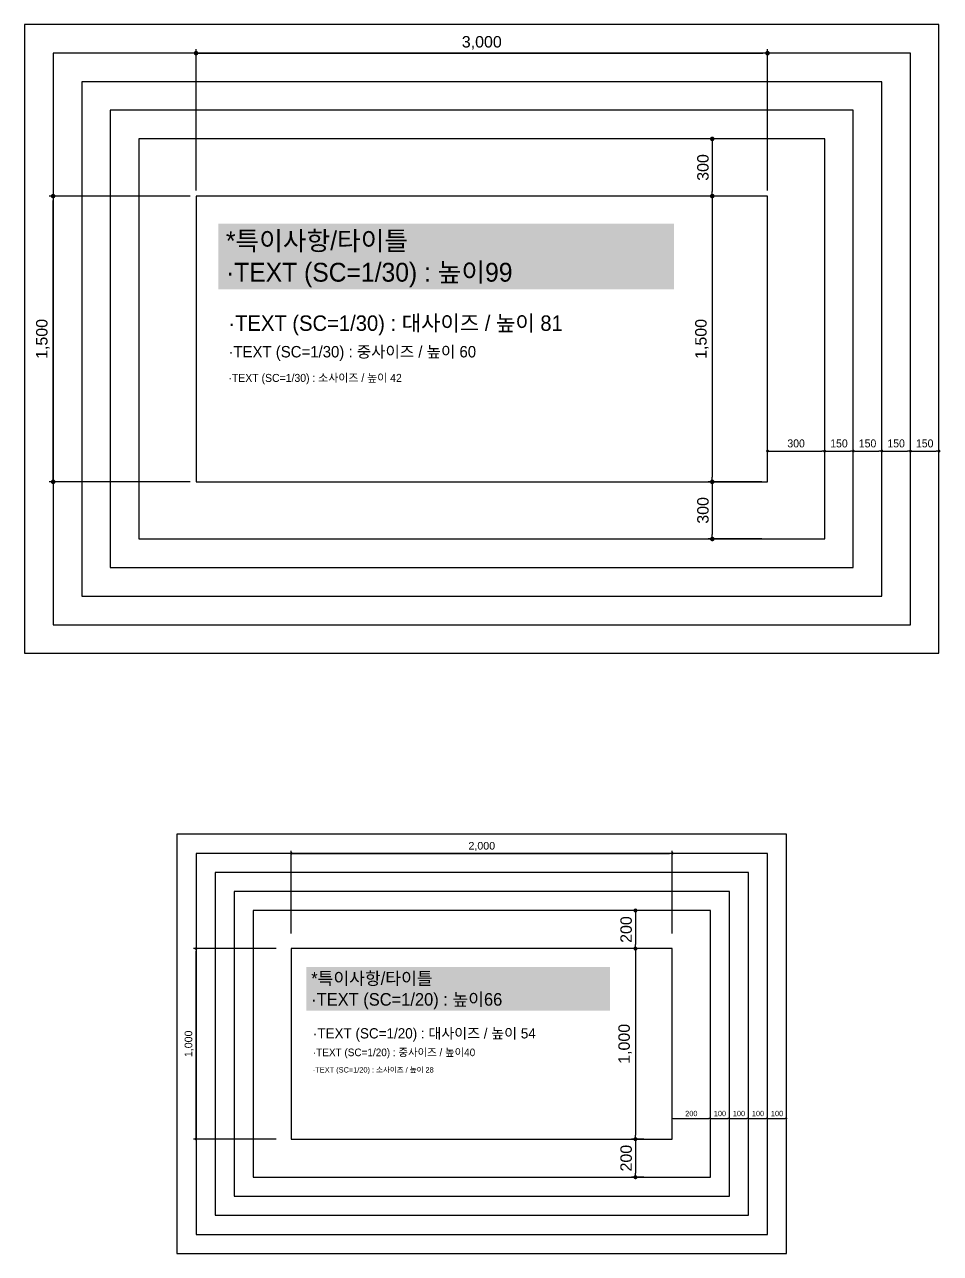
# Model space of a CAD drawing. Header units: millimetres. Extents: x -223175 to 287756, y -120611 to 352956.
# Drawn here: x -200627 to -195820, y -112823 to -106373 of the extents above; entities that cross this region are included whole.
import ezdxf
from ezdxf.enums import TextEntityAlignment as Align

# ---------------------------------------------------------------- set-up
doc = ezdxf.new("R2010")
doc.units = ezdxf.units.MM
doc.header["$LTSCALE"] = 50
doc.header["$PDMODE"] = 35
doc.layers.get('DEFPOINTS').update_dxf_attribs({"color": 108})
for name, color, linetype in [('1_ 설계변경(예정작업) 240', 240, 'Continuous'), ('EL_TEXT', 4, 'Continuous'), ('I-DIM', 255, 'Continuous')]:
    doc.layers.add(name, color=color, linetype=linetype)
doc.layers.add('Defpoint_ Grid Line_ 108', color=108, linetype='Continuous', plot=False)
doc.styles.add('HY울릉도L', font='HY울릉도l.ttf')
doc.styles.get("Standard").update_dxf_attribs({"font": 'arial.ttf'})
doc.dimstyles.new('YI_DIM_020 건축', dxfattribs={"dimscale": 20, "dimtxt": 2, "dimasz": 0.7, "dimexe": 0.7, "dimexo": 4, "dimgap": 0.6, "dimtad": 1, "dimdec": 0, "dimzin": 0, "dimdsep": 46, "dimlunit": 6, "dimtxsty": 'Standard', "dimblk": 'DOT', "dimcen": 0.09, "dimdle": 1, "dimclrd": 7, "dimclre": 7, "dimclrt": 3, "dimadec": 0, "dimazin": 0, "dimtfac": 1, "dimtdec": 0, "dimtix": 1, "dimtmove": 2, "dimatfit": 3, "dimldrblk": 'DOT', "dimfxl": 1, "dimtolj": 1, "dimtzin": 0, "dimarcsym": 0})
doc.dimstyles.new('YI_DIM_020 최소치수', dxfattribs={"dimscale": 20, "dimtxt": 1.4, "dimasz": 0.4, "dimexe": 0.6, "dimexo": 0.7, "dimgap": 0.6, "dimtad": 1, "dimdec": 0, "dimdsep": 46, "dimlunit": 6, "dimtxsty": 'HY울릉도L', "dimblk": 'DOT', "dimcen": 5, "dimdle": 1.5, "dimclrd": 14, "dimclre": 14, "dimclrt": 7, "dimadec": 0, "dimazin": 0, "dimtfac": 1, "dimtdec": 0, "dimtix": 1, "dimtmove": 2, "dimatfit": 3, "dimldrblk": 'DOT', "dimfxl": 1, "dimtolj": 1, "dimtzin": 0, "dimarcsym": 0})
doc.dimstyles.new('YI_DIM_030 안목치수', dxfattribs={"dimscale": 30, "dimtxt": 2, "dimasz": 0.8, "dimexe": 0.7, "dimexo": 1, "dimgap": 0.6, "dimtad": 1, "dimdec": 0, "dimzin": 0, "dimdsep": 46, "dimlunit": 6, "dimtxsty": 'Standard', "dimblk": 'DOT', "dimcen": 0.09, "dimdle": 1, "dimclrd": 14, "dimclre": 14, "dimclrt": 4, "dimadec": 0, "dimazin": 0, "dimtfac": 1, "dimtdec": 0, "dimtix": 1, "dimtmove": 2, "dimatfit": 3, "dimldrblk": 'DOT', "dimfxl": 1, "dimtolj": 1, "dimtzin": 0, "dimarcsym": 0})
doc.dimstyles.new('YI_DIM_030 안목치수-2', dxfattribs={"dimscale": 30, "dimtxt": 2, "dimasz": 0.7, "dimexe": 0.7, "dimexo": 5, "dimgap": 0.6, "dimtad": 1, "dimdec": 0, "dimzin": 0, "dimdsep": 46, "dimlunit": 6, "dimtxsty": 'Standard', "dimblk": 'DOT', "dimcen": 0.09, "dimdle": 1, "dimclrd": 14, "dimclre": 14, "dimclrt": 4, "dimadec": 0, "dimazin": 0, "dimtfac": 1, "dimtdec": 0, "dimtix": 1, "dimtmove": 2, "dimatfit": 3, "dimldrblk": 'DOT', "dimfxl": 1, "dimtolj": 1, "dimtzin": 0, "dimarcsym": 0})
doc.dimstyles.new('YI_DIM_030 최소치수', dxfattribs={"dimscale": 30, "dimtxt": 1.4, "dimasz": 0.5, "dimexe": 0.6, "dimexo": 1.5, "dimgap": 0.6, "dimtad": 1, "dimdec": 0, "dimdsep": 46, "dimlunit": 6, "dimtxsty": 'HY울릉도L', "dimblk": 'DOT', "dimcen": 5, "dimdle": 1.5, "dimclrd": 14, "dimclre": 14, "dimclrt": 7, "dimadec": 0, "dimazin": 0, "dimtfac": 1, "dimtdec": 0, "dimtix": 1, "dimtmove": 2, "dimatfit": 3, "dimldrblk": 'DOT', "dimfxl": 1, "dimtolj": 1, "dimtzin": 0, "dimarcsym": 0})

# ---------------------------------------------------------------- blocks, each defined once
blk = doc.blocks.new('_Dot')
at = {"color": 0, "linetype": 'ByBlock', "lineweight": -2}
blk.add_line((-0.5, 0), (-1, 0), dxfattribs=at)
at = {"color": 0, "linetype": 'ByBlock', "const_width": 0.5}
blk.add_lwpolyline([(-0.25, 0, 1), (0.25, 0, 1)], format="xyb", close=True, dxfattribs=at)
blk = doc.blocks.new('*D1399')
at = {"layer": 'DEFPOINTS', "color": 0}
for p in [(-200477.2, -107273.3), (-199727.2, -107273.3), (-199727.2, -108773.3)]:
    blk.add_point(p, dxfattribs=at)
at = {"layer": 'I-DIM', "color": 14, "lineweight": -2}
for p, q in [((-199757.2, -107273.3), (-200498.2, -107273.3)), ((-200477.2, -108749.3), (-200477.2, -107297.3)), ((-199757.2, -108773.3), (-200498.2, -108773.3))]:
    blk.add_line(p, q, dxfattribs=at)
at = {"layer": 'I-DIM', "color": 14, "linetype": 'ByBlock', "lineweight": -2, "xscale": 24, "yscale": 24, "zscale": 24}
for p, rotation in [((-200477.2, -107273.3), 90), ((-200477.2, -108773.3), 270)]:
    blk.add_blockref('_Dot', p, dxfattribs=dict(at, rotation=rotation))
at = {"layer": 'I-DIM', "color": 4, "insert": (-200531.3, -108023.3), "char_height": 60, "attachment_point": 5, "rotation": 90}
blk.add_mtext('\\A1;1,500', dxfattribs=at)
blk = doc.blocks.new('*D1413')
at = {"layer": 'DEFPOINTS', "color": 0}
for p in [(-196277.2, -108611.9), (-196427.2, -108773.3), (-196277.2, -108773.3)]:
    blk.add_point(p, dxfattribs=at)
at = {"layer": 'I-DIM', "color": 14, "lineweight": -2}
for p, q in [((-196427.2, -108728.3), (-196427.2, -108593.9)), ((-196412.2, -108611.9), (-196292.2, -108611.9)), ((-196277.2, -108728.3), (-196277.2, -108593.9))]:
    blk.add_line(p, q, dxfattribs=at)
at = {"layer": 'I-DIM', "color": 14, "linetype": 'ByBlock', "lineweight": -2, "xscale": 15, "yscale": 15, "zscale": 15, "rotation": 180}
blk.add_blockref('_Dot', (-196427.2, -108611.9), dxfattribs=at)
at = {"layer": 'I-DIM', "color": 14, "linetype": 'ByBlock', "lineweight": -2, "xscale": 15, "yscale": 15, "zscale": 15}
blk.add_blockref('_Dot', (-196277.2, -108611.9), dxfattribs=at)
at = {"layer": 'I-DIM', "color": 7, "insert": (-196352.2, -108571.9), "char_height": 42, "attachment_point": 5, "style": 'HY울릉도L'}
blk.add_mtext('\\A1;150', dxfattribs=at)
blk = doc.blocks.new('*D1414')
at = {"layer": 'DEFPOINTS', "color": 0}
for p in [(-199727.2, -111223.3), (-199227.2, -111223.3), (-199227.2, -112223.3)]:
    blk.add_point(p, dxfattribs=at)
at = {"layer": 'I-DIM', "color": 7, "lineweight": -2}
for p, q in [((-199307.2, -111223.3), (-199741.2, -111223.3)), ((-199727.2, -112209.3), (-199727.2, -111237.3)), ((-199307.2, -112223.3), (-199741.2, -112223.3))]:
    blk.add_line(p, q, dxfattribs=at)
at = {"layer": 'I-DIM', "color": 7, "linetype": 'ByBlock', "lineweight": -2, "xscale": 14, "yscale": 14, "zscale": 14}
for p, rotation in [((-199727.2, -111223.3), 90), ((-199727.2, -112223.3), 270)]:
    blk.add_blockref('_Dot', p, dxfattribs=dict(at, rotation=rotation))
at = {"layer": 'I-DIM', "color": 3, "insert": (-199763.2, -111723.3), "char_height": 40, "attachment_point": 5, "rotation": 90}
blk.add_mtext('\\A1;1,000', dxfattribs=at)
blk = doc.blocks.new('*D1415')
at = {"layer": 'DEFPOINTS', "color": 0}
for p in [(-197227.2, -111023.3), (-197420.7, -111223.3), (-197227.2, -111223.3)]:
    blk.add_point(p, dxfattribs=at)
at = {"layer": 'I-DIM', "color": 14, "lineweight": -2}
for p, q in [((-197377.2, -111023.3), (-197441.7, -111023.3)), ((-197420.7, -111044.3), (-197420.7, -111202.3)), ((-197377.2, -111223.3), (-197441.7, -111223.3))]:
    blk.add_line(p, q, dxfattribs=at)
at = {"layer": 'I-DIM', "color": 14, "linetype": 'ByBlock', "lineweight": -2, "xscale": 21, "yscale": 21, "zscale": 21}
for p, rotation in [((-197420.7, -111023.3), 90), ((-197420.7, -111223.3), 270)]:
    blk.add_blockref('_Dot', p, dxfattribs=dict(at, rotation=rotation))
at = {"layer": 'I-DIM', "color": 4, "insert": (-197469.3, -111123.3), "char_height": 60, "attachment_point": 5, "rotation": 90}
blk.add_mtext('\\A1;200', dxfattribs=at)
blk = doc.blocks.new('*D1416')
at = {"layer": 'DEFPOINTS', "color": 0}
for p in [(-197227.2, -111223.3), (-197420.7, -112223.3), (-197227.2, -112223.3)]:
    blk.add_point(p, dxfattribs=at)
at = {"layer": 'I-DIM', "color": 14, "lineweight": -2}
for p, q in [((-197377.2, -111223.3), (-197441.7, -111223.3)), ((-197420.7, -111244.3), (-197420.7, -112202.3)), ((-197377.2, -112223.3), (-197441.7, -112223.3))]:
    blk.add_line(p, q, dxfattribs=at)
at = {"layer": 'I-DIM', "color": 14, "linetype": 'ByBlock', "lineweight": -2, "xscale": 21, "yscale": 21, "zscale": 21}
for p, rotation in [((-197420.7, -111223.3), 90), ((-197420.7, -112223.3), 270)]:
    blk.add_blockref('_Dot', p, dxfattribs=dict(at, rotation=rotation))
at = {"layer": 'I-DIM', "color": 4, "insert": (-197474.7, -111723.3), "char_height": 60, "attachment_point": 5, "rotation": 90}
blk.add_mtext('\\A1;1,000', dxfattribs=at)
blk = doc.blocks.new('*D1417')
at = {"layer": 'DEFPOINTS', "color": 0}
for p in [(-197227.2, -112223.3), (-197420.7, -112423.3), (-197227.2, -112423.3)]:
    blk.add_point(p, dxfattribs=at)
at = {"layer": 'I-DIM', "color": 14, "lineweight": -2}
for p, q in [((-197377.2, -112223.3), (-197441.7, -112223.3)), ((-197420.7, -112244.3), (-197420.7, -112402.3)), ((-197377.2, -112423.3), (-197441.7, -112423.3))]:
    blk.add_line(p, q, dxfattribs=at)
at = {"layer": 'I-DIM', "color": 14, "linetype": 'ByBlock', "lineweight": -2, "xscale": 21, "yscale": 21, "zscale": 21}
for p, rotation in [((-197420.7, -112223.3), 90), ((-197420.7, -112423.3), 270)]:
    blk.add_blockref('_Dot', p, dxfattribs=dict(at, rotation=rotation))
at = {"layer": 'I-DIM', "color": 4, "insert": (-197469.3, -112323.3), "char_height": 60, "attachment_point": 5, "rotation": 90}
blk.add_mtext('\\A1;200', dxfattribs=at)
blk = doc.blocks.new('*D1418')
at = {"layer": 'DEFPOINTS', "color": 0}
for p in [(-197027.2, -112115.7), (-197227.2, -112223.3), (-197027.2, -112223.3)]:
    blk.add_point(p, dxfattribs=at)
at = {"layer": 'I-DIM', "color": 14, "lineweight": -2}
for p, q in [((-197227.2, -112209.3), (-197227.2, -112103.7)), ((-197219.2, -112115.7), (-197035.2, -112115.7)), ((-197027.2, -112209.3), (-197027.2, -112103.7))]:
    blk.add_line(p, q, dxfattribs=at)
at = {"layer": 'I-DIM', "color": 14, "linetype": 'ByBlock', "lineweight": -2, "xscale": 8, "yscale": 8, "zscale": 8, "rotation": 180}
blk.add_blockref('_Dot', (-197227.2, -112115.7), dxfattribs=at)
at = {"layer": 'I-DIM', "color": 14, "linetype": 'ByBlock', "lineweight": -2, "xscale": 8, "yscale": 8, "zscale": 8}
blk.add_blockref('_Dot', (-197027.2, -112115.7), dxfattribs=at)
at = {"layer": 'I-DIM', "color": 7, "insert": (-197127.2, -112089.1), "char_height": 28, "attachment_point": 5, "style": 'HY울릉도L'}
blk.add_mtext('\\A1;200', dxfattribs=at)
blk = doc.blocks.new('*D1419')
at = {"layer": 'DEFPOINTS', "color": 0}
for p in [(-196927.2, -112115.7), (-197027.2, -112223.3), (-196927.2, -112223.3)]:
    blk.add_point(p, dxfattribs=at)
at = {"layer": 'I-DIM', "color": 14, "lineweight": -2}
for p, q in [((-197027.2, -112209.3), (-197027.2, -112103.7)), ((-197019.2, -112115.7), (-196935.2, -112115.7)), ((-196927.2, -112209.3), (-196927.2, -112103.7))]:
    blk.add_line(p, q, dxfattribs=at)
at = {"layer": 'I-DIM', "color": 14, "linetype": 'ByBlock', "lineweight": -2, "xscale": 8, "yscale": 8, "zscale": 8, "rotation": 180}
blk.add_blockref('_Dot', (-197027.2, -112115.7), dxfattribs=at)
at = {"layer": 'I-DIM', "color": 14, "linetype": 'ByBlock', "lineweight": -2, "xscale": 8, "yscale": 8, "zscale": 8}
blk.add_blockref('_Dot', (-196927.2, -112115.7), dxfattribs=at)
at = {"layer": 'I-DIM', "color": 7, "insert": (-196977.2, -112089.1), "char_height": 28, "attachment_point": 5, "style": 'HY울릉도L'}
blk.add_mtext('\\A1;100', dxfattribs=at)
blk = doc.blocks.new('*D1420')
at = {"layer": 'DEFPOINTS', "color": 0}
for p in [(-196827.2, -112115.7), (-196927.2, -112223.3), (-196827.2, -112223.3)]:
    blk.add_point(p, dxfattribs=at)
at = {"layer": 'I-DIM', "color": 14, "lineweight": -2}
for p, q in [((-196927.2, -112209.3), (-196927.2, -112103.7)), ((-196919.2, -112115.7), (-196835.2, -112115.7)), ((-196827.2, -112209.3), (-196827.2, -112103.7))]:
    blk.add_line(p, q, dxfattribs=at)
at = {"layer": 'I-DIM', "color": 14, "linetype": 'ByBlock', "lineweight": -2, "xscale": 8, "yscale": 8, "zscale": 8, "rotation": 180}
blk.add_blockref('_Dot', (-196927.2, -112115.7), dxfattribs=at)
at = {"layer": 'I-DIM', "color": 14, "linetype": 'ByBlock', "lineweight": -2, "xscale": 8, "yscale": 8, "zscale": 8}
blk.add_blockref('_Dot', (-196827.2, -112115.7), dxfattribs=at)
at = {"layer": 'I-DIM', "color": 7, "insert": (-196877.2, -112089.1), "char_height": 28, "attachment_point": 5, "style": 'HY울릉도L'}
blk.add_mtext('\\A1;100', dxfattribs=at)
blk = doc.blocks.new('*D1421')
at = {"layer": 'DEFPOINTS', "color": 0}
for p in [(-196727.2, -112115.7), (-196827.2, -112223.3), (-196727.2, -112223.3)]:
    blk.add_point(p, dxfattribs=at)
at = {"layer": 'I-DIM', "color": 14, "lineweight": -2}
for p, q in [((-196827.2, -112209.3), (-196827.2, -112103.7)), ((-196819.2, -112115.7), (-196735.2, -112115.7)), ((-196727.2, -112209.3), (-196727.2, -112103.7))]:
    blk.add_line(p, q, dxfattribs=at)
at = {"layer": 'I-DIM', "color": 14, "linetype": 'ByBlock', "lineweight": -2, "xscale": 8, "yscale": 8, "zscale": 8, "rotation": 180}
blk.add_blockref('_Dot', (-196827.2, -112115.7), dxfattribs=at)
at = {"layer": 'I-DIM', "color": 14, "linetype": 'ByBlock', "lineweight": -2, "xscale": 8, "yscale": 8, "zscale": 8}
blk.add_blockref('_Dot', (-196727.2, -112115.7), dxfattribs=at)
at = {"layer": 'I-DIM', "color": 7, "insert": (-196777.2, -112089.1), "char_height": 28, "attachment_point": 5, "style": 'HY울릉도L'}
blk.add_mtext('\\A1;100', dxfattribs=at)
blk = doc.blocks.new('*D1422')
at = {"layer": 'DEFPOINTS', "color": 0}
for p in [(-196627.2, -112115.7), (-196727.2, -112223.3), (-196627.2, -112223.3)]:
    blk.add_point(p, dxfattribs=at)
at = {"layer": 'I-DIM', "color": 14, "lineweight": -2}
for p, q in [((-196727.2, -112209.3), (-196727.2, -112103.7)), ((-196719.2, -112115.7), (-196635.2, -112115.7)), ((-196627.2, -112209.3), (-196627.2, -112103.7))]:
    blk.add_line(p, q, dxfattribs=at)
at = {"layer": 'I-DIM', "color": 14, "linetype": 'ByBlock', "lineweight": -2, "xscale": 8, "yscale": 8, "zscale": 8, "rotation": 180}
blk.add_blockref('_Dot', (-196727.2, -112115.7), dxfattribs=at)
at = {"layer": 'I-DIM', "color": 14, "linetype": 'ByBlock', "lineweight": -2, "xscale": 8, "yscale": 8, "zscale": 8}
blk.add_blockref('_Dot', (-196627.2, -112115.7), dxfattribs=at)
at = {"layer": 'I-DIM', "color": 7, "insert": (-196677.2, -112089.1), "char_height": 28, "attachment_point": 5, "style": 'HY울릉도L'}
blk.add_mtext('\\A1;100', dxfattribs=at)
blk = doc.blocks.new('*D1423')
at = {"layer": 'DEFPOINTS', "color": 0}
for p in [(-197227.2, -110723.3), (-199227.2, -111223.3), (-197227.2, -111223.3)]:
    blk.add_point(p, dxfattribs=at)
at = {"layer": 'I-DIM', "color": 7, "lineweight": -2}
for p, q in [((-199227.2, -111143.3), (-199227.2, -110709.3)), ((-199213.2, -110723.3), (-197241.2, -110723.3)), ((-197227.2, -111143.3), (-197227.2, -110709.3))]:
    blk.add_line(p, q, dxfattribs=at)
at = {"layer": 'I-DIM', "color": 7, "linetype": 'ByBlock', "lineweight": -2, "xscale": 14, "yscale": 14, "zscale": 14, "rotation": 180}
blk.add_blockref('_Dot', (-199227.2, -110723.3), dxfattribs=at)
at = {"layer": 'I-DIM', "color": 7, "linetype": 'ByBlock', "lineweight": -2, "xscale": 14, "yscale": 14, "zscale": 14}
blk.add_blockref('_Dot', (-197227.2, -110723.3), dxfattribs=at)
at = {"layer": 'I-DIM', "color": 3, "insert": (-198227.2, -110687.3), "char_height": 40, "attachment_point": 5}
blk.add_mtext('\\A1;2,000', dxfattribs=at)
blk = doc.blocks.new('*D1424')
at = {"layer": 'DEFPOINTS', "color": 0}
for p in [(-196727.2, -106973.3), (-197017.4, -107273.3), (-196727.2, -107273.3)]:
    blk.add_point(p, dxfattribs=at)
at = {"layer": 'I-DIM', "color": 14, "lineweight": -2}
for p, q in [((-196757.2, -106973.3), (-197038.4, -106973.3)), ((-197017.4, -106997.3), (-197017.4, -107249.3)), ((-196757.2, -107273.3), (-197038.4, -107273.3))]:
    blk.add_line(p, q, dxfattribs=at)
at = {"layer": 'I-DIM', "color": 14, "linetype": 'ByBlock', "lineweight": -2, "xscale": 24, "yscale": 24, "zscale": 24}
for p, rotation in [((-197017.4, -106973.3), 90), ((-197017.4, -107273.3), 270)]:
    blk.add_blockref('_Dot', p, dxfattribs=dict(at, rotation=rotation))
at = {"layer": 'I-DIM', "color": 4, "insert": (-197066.1, -107123.3), "char_height": 60, "attachment_point": 5, "rotation": 90}
blk.add_mtext('\\A1;300', dxfattribs=at)
blk = doc.blocks.new('*D1425')
at = {"layer": 'DEFPOINTS', "color": 0}
for p in [(-196727.2, -107273.3), (-197017.4, -108773.3), (-196727.2, -108773.3)]:
    blk.add_point(p, dxfattribs=at)
at = {"layer": 'I-DIM', "color": 14, "lineweight": -2}
for p, q in [((-196757.2, -107273.3), (-197038.4, -107273.3)), ((-197017.4, -107297.3), (-197017.4, -108749.3)), ((-196757.2, -108773.3), (-197038.4, -108773.3))]:
    blk.add_line(p, q, dxfattribs=at)
at = {"layer": 'I-DIM', "color": 14, "linetype": 'ByBlock', "lineweight": -2, "xscale": 24, "yscale": 24, "zscale": 24}
for p, rotation in [((-197017.4, -107273.3), 90), ((-197017.4, -108773.3), 270)]:
    blk.add_blockref('_Dot', p, dxfattribs=dict(at, rotation=rotation))
at = {"layer": 'I-DIM', "color": 4, "insert": (-197071.5, -108023.3), "char_height": 60, "attachment_point": 5, "rotation": 90}
blk.add_mtext('\\A1;1,500', dxfattribs=at)
blk = doc.blocks.new('*D1426')
at = {"layer": 'DEFPOINTS', "color": 0}
for p in [(-196727.2, -108773.3), (-197017.4, -109073.3), (-196727.2, -109073.3)]:
    blk.add_point(p, dxfattribs=at)
at = {"layer": 'I-DIM', "color": 14, "lineweight": -2}
for p, q in [((-196757.2, -108773.3), (-197038.4, -108773.3)), ((-197017.4, -108797.3), (-197017.4, -109049.3)), ((-196757.2, -109073.3), (-197038.4, -109073.3))]:
    blk.add_line(p, q, dxfattribs=at)
at = {"layer": 'I-DIM', "color": 14, "linetype": 'ByBlock', "lineweight": -2, "xscale": 24, "yscale": 24, "zscale": 24}
for p, rotation in [((-197017.4, -108773.3), 90), ((-197017.4, -109073.3), 270)]:
    blk.add_blockref('_Dot', p, dxfattribs=dict(at, rotation=rotation))
at = {"layer": 'I-DIM', "color": 4, "insert": (-197066.1, -108923.3), "char_height": 60, "attachment_point": 5, "rotation": 90}
blk.add_mtext('\\A1;300', dxfattribs=at)
blk = doc.blocks.new('*D1427')
at = {"layer": 'DEFPOINTS', "color": 0}
for p in [(-196127.2, -108611.9), (-196277.2, -108773.3), (-196127.2, -108773.3)]:
    blk.add_point(p, dxfattribs=at)
at = {"layer": 'I-DIM', "color": 14, "lineweight": -2}
for p, q in [((-196277.2, -108728.3), (-196277.2, -108593.9)), ((-196262.2, -108611.9), (-196142.2, -108611.9)), ((-196127.2, -108728.3), (-196127.2, -108593.9))]:
    blk.add_line(p, q, dxfattribs=at)
at = {"layer": 'I-DIM', "color": 14, "linetype": 'ByBlock', "lineweight": -2, "xscale": 15, "yscale": 15, "zscale": 15, "rotation": 180}
blk.add_blockref('_Dot', (-196277.2, -108611.9), dxfattribs=at)
at = {"layer": 'I-DIM', "color": 14, "linetype": 'ByBlock', "lineweight": -2, "xscale": 15, "yscale": 15, "zscale": 15}
blk.add_blockref('_Dot', (-196127.2, -108611.9), dxfattribs=at)
at = {"layer": 'I-DIM', "color": 7, "insert": (-196202.2, -108571.9), "char_height": 42, "attachment_point": 5, "style": 'HY울릉도L'}
blk.add_mtext('\\A1;150', dxfattribs=at)
blk = doc.blocks.new('*D1428')
at = {"layer": 'DEFPOINTS', "color": 0}
for p in [(-195977.2, -108611.9), (-196127.2, -108773.3), (-195977.2, -108773.3)]:
    blk.add_point(p, dxfattribs=at)
at = {"layer": 'I-DIM', "color": 14, "lineweight": -2}
for p, q in [((-196127.2, -108728.3), (-196127.2, -108593.9)), ((-196112.2, -108611.9), (-195992.2, -108611.9)), ((-195977.2, -108728.3), (-195977.2, -108593.9))]:
    blk.add_line(p, q, dxfattribs=at)
at = {"layer": 'I-DIM', "color": 14, "linetype": 'ByBlock', "lineweight": -2, "xscale": 15, "yscale": 15, "zscale": 15, "rotation": 180}
blk.add_blockref('_Dot', (-196127.2, -108611.9), dxfattribs=at)
at = {"layer": 'I-DIM', "color": 14, "linetype": 'ByBlock', "lineweight": -2, "xscale": 15, "yscale": 15, "zscale": 15}
blk.add_blockref('_Dot', (-195977.2, -108611.9), dxfattribs=at)
at = {"layer": 'I-DIM', "color": 7, "insert": (-196052.2, -108571.9), "char_height": 42, "attachment_point": 5, "style": 'HY울릉도L'}
blk.add_mtext('\\A1;150', dxfattribs=at)
blk = doc.blocks.new('*D1429')
at = {"layer": 'DEFPOINTS', "color": 0}
for p in [(-195827.2, -108611.9), (-195977.2, -108773.3), (-195827.2, -108773.3)]:
    blk.add_point(p, dxfattribs=at)
at = {"layer": 'I-DIM', "color": 14, "lineweight": -2}
for p, q in [((-195977.2, -108728.3), (-195977.2, -108593.9)), ((-195962.2, -108611.9), (-195842.2, -108611.9)), ((-195827.2, -108728.3), (-195827.2, -108593.9))]:
    blk.add_line(p, q, dxfattribs=at)
at = {"layer": 'I-DIM', "color": 14, "linetype": 'ByBlock', "lineweight": -2, "xscale": 15, "yscale": 15, "zscale": 15, "rotation": 180}
blk.add_blockref('_Dot', (-195977.2, -108611.9), dxfattribs=at)
at = {"layer": 'I-DIM', "color": 14, "linetype": 'ByBlock', "lineweight": -2, "xscale": 15, "yscale": 15, "zscale": 15}
blk.add_blockref('_Dot', (-195827.2, -108611.9), dxfattribs=at)
at = {"layer": 'I-DIM', "color": 7, "insert": (-195902.2, -108571.9), "char_height": 42, "attachment_point": 5, "style": 'HY울릉도L'}
blk.add_mtext('\\A1;150', dxfattribs=at)
blk = doc.blocks.new('*D1430')
at = {"layer": 'DEFPOINTS', "color": 0}
for p in [(-196727.2, -106523.3), (-199727.2, -107273.3), (-196727.2, -107273.3)]:
    blk.add_point(p, dxfattribs=at)
at = {"layer": 'I-DIM', "color": 14, "lineweight": -2}
for p, q in [((-199727.2, -107243.3), (-199727.2, -106502.3)), ((-199703.2, -106523.3), (-196751.2, -106523.3)), ((-196727.2, -107243.3), (-196727.2, -106502.3))]:
    blk.add_line(p, q, dxfattribs=at)
at = {"layer": 'I-DIM', "color": 14, "linetype": 'ByBlock', "lineweight": -2, "xscale": 24, "yscale": 24, "zscale": 24, "rotation": 180}
blk.add_blockref('_Dot', (-199727.2, -106523.3), dxfattribs=at)
at = {"layer": 'I-DIM', "color": 14, "linetype": 'ByBlock', "lineweight": -2, "xscale": 24, "yscale": 24, "zscale": 24}
blk.add_blockref('_Dot', (-196727.2, -106523.3), dxfattribs=at)
at = {"layer": 'I-DIM', "color": 4, "insert": (-198227.2, -106469.2), "char_height": 60, "attachment_point": 5}
blk.add_mtext('\\A1;3,000', dxfattribs=at)
blk = doc.blocks.new('*D1432')
at = {"layer": 'DEFPOINTS', "color": 0}
for p in [(-196427.2, -108611.9), (-196727.2, -108773.3), (-196427.2, -108773.3)]:
    blk.add_point(p, dxfattribs=at)
at = {"layer": 'I-DIM', "color": 14, "lineweight": -2}
for p, q in [((-196727.2, -108728.3), (-196727.2, -108593.9)), ((-196712.2, -108611.9), (-196442.2, -108611.9)), ((-196427.2, -108728.3), (-196427.2, -108593.9))]:
    blk.add_line(p, q, dxfattribs=at)
at = {"layer": 'I-DIM', "color": 14, "linetype": 'ByBlock', "lineweight": -2, "xscale": 15, "yscale": 15, "zscale": 15, "rotation": 180}
blk.add_blockref('_Dot', (-196727.2, -108611.9), dxfattribs=at)
at = {"layer": 'I-DIM', "color": 14, "linetype": 'ByBlock', "lineweight": -2, "xscale": 15, "yscale": 15, "zscale": 15}
blk.add_blockref('_Dot', (-196427.2, -108611.9), dxfattribs=at)
at = {"layer": 'I-DIM', "color": 7, "insert": (-196577.2, -108571.9), "char_height": 42, "attachment_point": 5, "style": 'HY울릉도L'}
blk.add_mtext('\\A1;300', dxfattribs=at)

msp = doc.modelspace()

# ---------------------------------------------------------------- linework, layer by layer
at = {"layer": 'Defpoint_ Grid Line_ 108'}
for points in [[(-195827.1931, -109673.2539), (-195827.1931, -106373.2539), (-200627.1931, -106373.2539), (-200627.1931, -109673.2539)], [(-195977.1931, -109523.2539), (-195977.1931, -106523.2539), (-200477.1931, -106523.2539), (-200477.1931, -109523.2539)], [(-196127.1931, -109373.2539), (-196127.1931, -106673.2539), (-200327.1931, -106673.2539), (-200327.1931, -109373.2539)], [(-196277.1931, -109223.2539), (-196277.1931, -106823.2539), (-200177.1931, -106823.2539), (-200177.1931, -109223.2539)], [(-196427.1931, -109073.2539), (-196427.1931, -106973.2539), (-200027.1931, -106973.2539), (-200027.1931, -109073.2539)], [(-196727.1931, -108773.2539), (-196727.1931, -107273.2539), (-199727.1931, -107273.2539), (-199727.1931, -108773.2539)], [(-196627.1931, -112823.3045), (-196627.1931, -110623.3045), (-199827.1931, -110623.3045), (-199827.1931, -112823.3045)], [(-196727.1931, -112723.3045), (-196727.1931, -110723.3045), (-199727.1931, -110723.3045), (-199727.1931, -112723.3045)], [(-196827.1931, -112623.3045), (-196827.1931, -110823.3045), (-199627.1931, -110823.3045), (-199627.1931, -112623.3045)], [(-196927.1931, -112523.3045), (-196927.1931, -110923.3045), (-199527.1931, -110923.3045), (-199527.1931, -112523.3045)], [(-197027.1931, -112423.3045), (-197027.1931, -111023.3045), (-199427.1931, -111023.3045), (-199427.1931, -112423.3045)], [(-197227.1931, -112223.3045), (-197227.1931, -111223.3045), (-199227.1931, -111223.3045), (-199227.1931, -112223.3045)]]:
    msp.add_lwpolyline(points, close=True, dxfattribs=at)

# ---------------------------------------------------------------- texts
at = {"layer": '1_ 설계변경(예정작업) 240', "color": 7, "attachment_point": 4, "style": 'HY울릉도L', "bg_fill": 1, "box_fill_scale": 1.4, "bg_fill_color": 8, "bg_fill_transparency": 11079682}
for s, insert, char_height, width in [('\\A1;*특이사항/타이틀\\P·TEXT (SC=1/30) : 높이99', (-199570.2784, -107605.5407), 99, 2311.871227), ('\\A1;*특이사항/타이틀\\P·TEXT (SC=1/20) : 높이66', (-199122.5833, -111444.829), 66, 1541.247485)]:
    msp.add_mtext(s, dxfattribs=dict(at, insert=insert, char_height=char_height, width=width))
at = {"layer": 'EL_TEXT', "ltscale": 0.5, "style": 'HY울릉도L'}
for s, height, p in [('·TEXT (SC=1/30) : 대사이즈 / 높이 81', 81, (-199557.181, -107940.3588)), ('·TEXT (SC=1/30) : 중사이즈 / 높이 60', 60, (-199557.181, -108090.3588)), ('·TEXT (SC=1/30) : 소사이즈 / 높이 42', 42, (-199557.181, -108227.8643)), ('·TEXT (SC=1/20) : 대사이즈 / 높이 54', 54, (-199113.8517, -111668.0411)), ('·TEXT (SC=1/20) : 중사이즈 / 높이40', 40, (-199113.8517, -111768.0411)), ('·TEXT (SC=1/20) : 소사이즈 / 높이 28', 28, (-199113.8517, -111859.7115))]:
    msp.add_text(s, height=height, dxfattribs=at).set_placement(p, align=Align.MIDDLE_LEFT)

# ---------------------------------------------------------------- dimensions: what is measured, and where the dimension line sits
at = {"layer": 'I-DIM'}
for base, p1, p2, dimstyle, picture, middle in [((-196727.1931, -106523.2539), (-199727.1931, -107273.2539), (-196727.1931, -107273.2539), 'YI_DIM_030 안목치수', '*D1430', (-198227.1931, -106469.1966)), ((-196427.1931, -108611.8558), (-196727.1931, -108773.2539), (-196427.1931, -108773.2539), 'YI_DIM_030 최소치수', '*D1432', (-196577.1931, -108571.9155)), ((-196277.1931, -108611.8558), (-196427.1931, -108773.2539), (-196277.1931, -108773.2539), 'YI_DIM_030 최소치수', '*D1413', (-196352.1931, -108571.944)), ((-196127.1931, -108611.8558), (-196277.1931, -108773.2539), (-196127.1931, -108773.2539), 'YI_DIM_030 최소치수', '*D1427', (-196202.1931, -108571.944)), ((-195977.1931, -108611.8558), (-196127.1931, -108773.2539), (-195977.1931, -108773.2539), 'YI_DIM_030 최소치수', '*D1428', (-196052.1931, -108571.944)), ((-195827.1931, -108611.8558), (-195977.1931, -108773.2539), (-195827.1931, -108773.2539), 'YI_DIM_030 최소치수', '*D1429', (-195902.1931, -108571.944)), ((-197227.1931, -110723.3045), (-199227.1931, -111223.3045), (-197227.1931, -111223.3045), 'YI_DIM_020 건축', '*D1423', (-198227.1931, -110687.2663)), ((-197027.1931, -112115.7058), (-197227.1931, -112223.3045), (-197027.1931, -112223.3045), 'YI_DIM_020 최소치수', '*D1418', (-197127.1931, -112089.1169)), ((-196927.1931, -112115.7058), (-197027.1931, -112223.3045), (-196927.1931, -112223.3045), 'YI_DIM_020 최소치수', '*D1419', (-196977.1931, -112089.1169)), ((-196827.1931, -112115.7058), (-196927.1931, -112223.3045), (-196827.1931, -112223.3045), 'YI_DIM_020 최소치수', '*D1420', (-196877.1931, -112089.1169)), ((-196727.1931, -112115.7058), (-196827.1931, -112223.3045), (-196727.1931, -112223.3045), 'YI_DIM_020 최소치수', '*D1421', (-196777.1931, -112089.1169)), ((-196627.1931, -112115.7058), (-196727.1931, -112223.3045), (-196627.1931, -112223.3045), 'YI_DIM_020 최소치수', '*D1422', (-196677.1931, -112089.1169))]:
    dim = msp.add_linear_dim(base=base, p1=p1, p2=p2, dimstyle=dimstyle, dxfattribs=at)
    dim.commit()
    dim.dimension.update_dxf_attribs({"geometry": picture, "text_midpoint": middle})
for base, p1, p2, dimstyle, picture, middle in [((-197017.3978, -107273.2539), (-196727.1931, -106973.2539), (-196727.1931, -107273.2539), 'YI_DIM_030 안목치수', '*D1424', (-197066.0526, -107123.2539)), ((-200477.1931, -107273.2539), (-199727.1931, -108773.2539), (-199727.1931, -107273.2539), 'YI_DIM_030 안목치수', '*D1399', (-200531.2504, -108023.2539)), ((-197017.3978, -108773.2539), (-196727.1931, -107273.2539), (-196727.1931, -108773.2539), 'YI_DIM_030 안목치수', '*D1425', (-197071.4551, -108023.2539)), ((-197017.3978, -109073.2539), (-196727.1931, -108773.2539), (-196727.1931, -109073.2539), 'YI_DIM_030 안목치수', '*D1426', (-197066.0526, -108923.2539)), ((-197420.6629, -111223.3045), (-197227.1931, -111023.3045), (-197227.1931, -111223.3045), 'YI_DIM_030 안목치수-2', '*D1415', (-197469.2973, -111123.3045)), ((-199727.1931, -111223.3045), (-199227.1931, -112223.3045), (-199227.1931, -111223.3045), 'YI_DIM_020 건축', '*D1414', (-199763.2313, -111723.3045)), ((-197420.6629, -112223.3045), (-197227.1931, -111223.3045), (-197227.1931, -112223.3045), 'YI_DIM_030 안목치수-2', '*D1416', (-197474.7202, -111723.3045)), ((-197420.6629, -112423.3045), (-197227.1931, -112223.3045), (-197227.1931, -112423.3045), 'YI_DIM_030 안목치수-2', '*D1417', (-197469.2973, -112323.3045))]:
    dim = msp.add_linear_dim(base=base, p1=p1, p2=p2, angle=90, dimstyle=dimstyle, dxfattribs=at)
    dim.commit()
    dim.dimension.update_dxf_attribs({"geometry": picture, "text_midpoint": middle})

doc.saveas('drawing.dxf')
